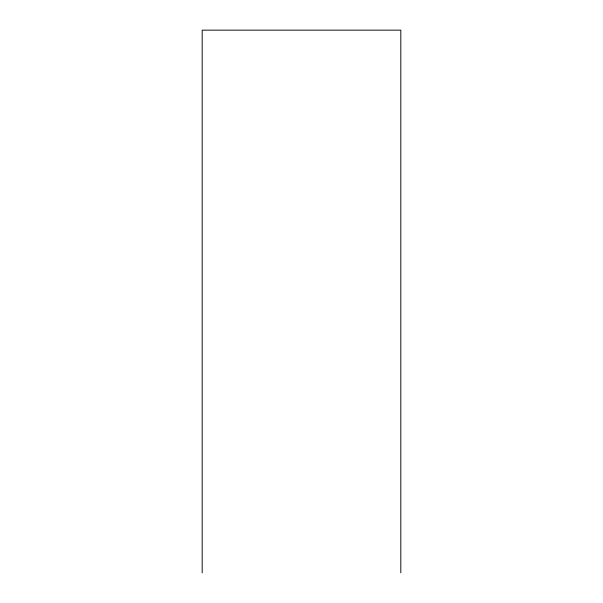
<?xml version="1.0" encoding="UTF-8"?>
<svg xmlns="http://www.w3.org/2000/svg" width="603" height="603" viewBox="0 0 603 603"><rect width="100%" height="100%" fill="white"/><g stroke="black" fill="none" stroke-linecap="round" stroke-linejoin="round"><path stroke-width="0.9" d="M400.814 572.85L400.814 30.15L202.186 30.15L202.186 572.85"/></g></svg>
